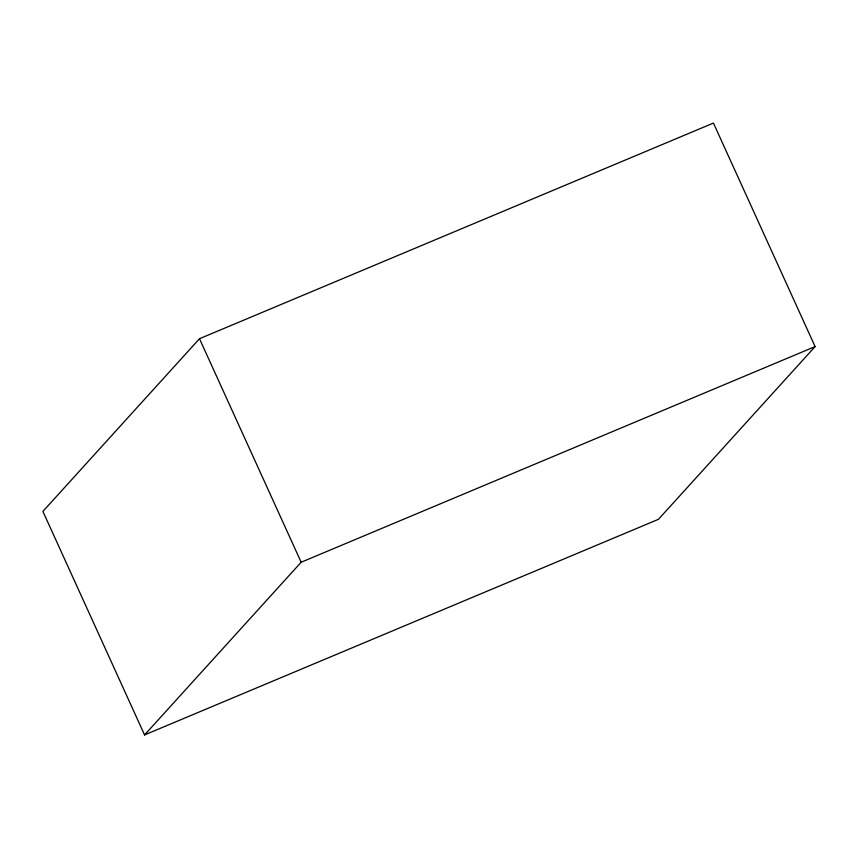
<?xml version="1.0" encoding="UTF-8"?>
<svg xmlns="http://www.w3.org/2000/svg" width="858" height="858" viewBox="0 0 858 858"><rect width="100%" height="100%" fill="white"/><g stroke="black" fill="none" stroke-linecap="round" stroke-linejoin="round"><path stroke-width="1.29" d="M199.496 338.717L42.9 511.411L144.562 734.931L658.504 519.283L815.1 346.589L713.438 123.069L199.496 338.717L301.158 562.237L144.562 734.931M301.158 562.237L815.1 346.589"/></g></svg>
